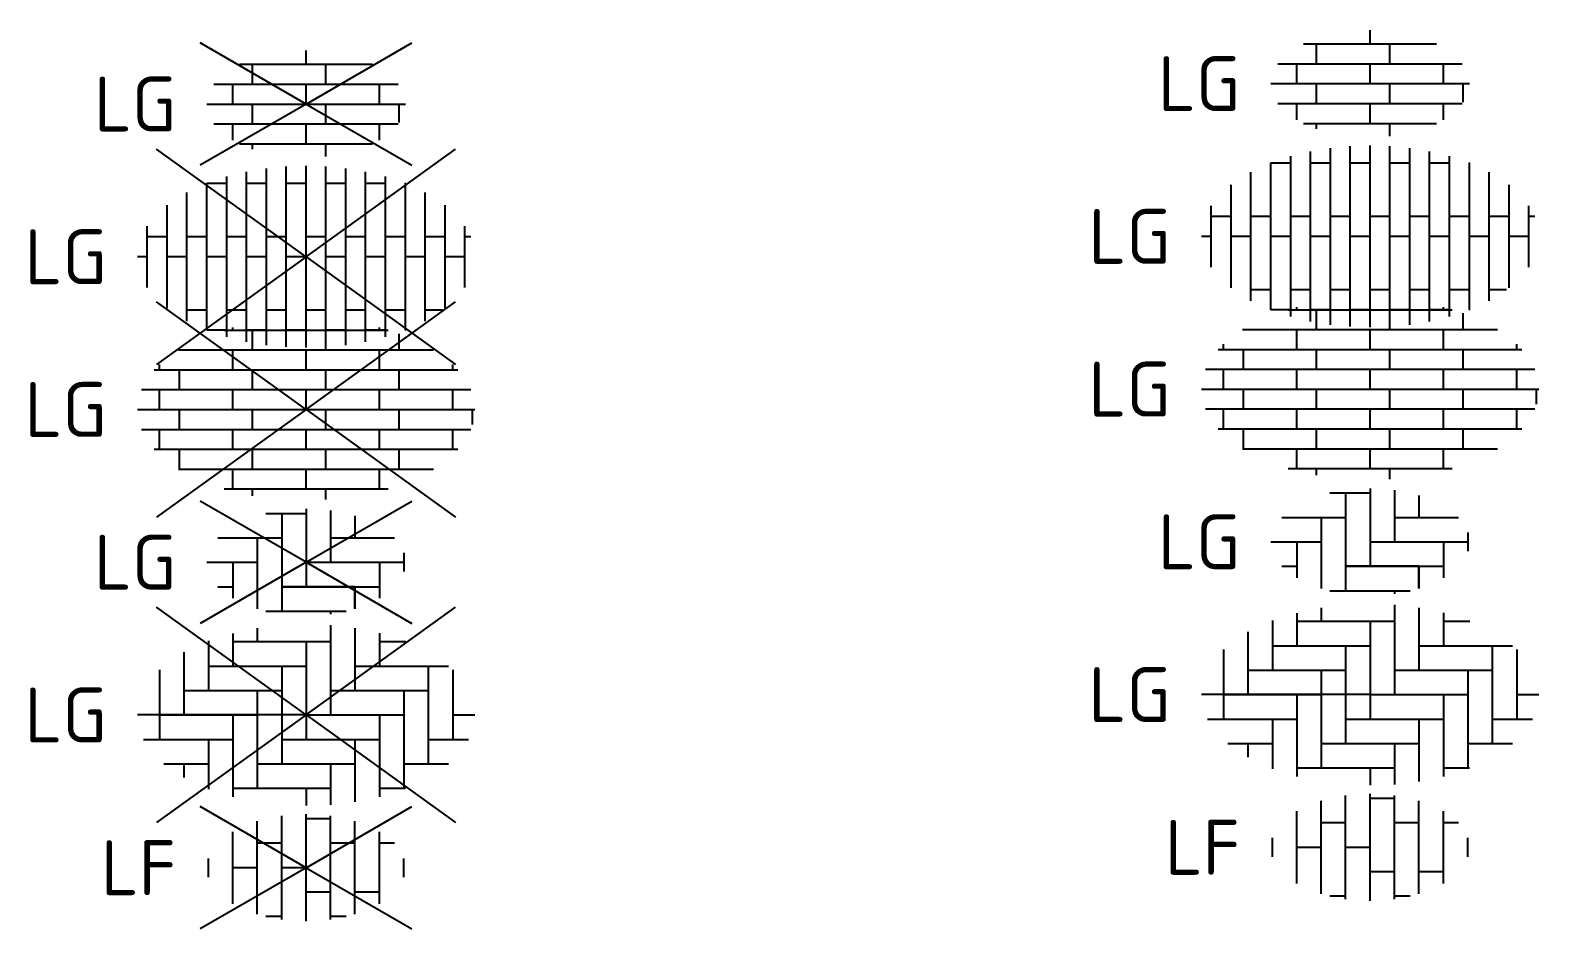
# Model space of a CAD drawing. Header units: metres. Extents: x -1103 to -1052, y 1073 to 2172.
# Drawn here: x -1102.09 to -1052.69, y 1311.57 to 1340.99 of the extents above; entities that cross this region are included whole.
import ezdxf
from ezdxf.enums import TextEntityAlignment as Align

# ---------------------------------------------------------------- set-up
doc = ezdxf.new("R2010")
doc.units = ezdxf.units.M
doc.styles.add('NLCS-ISO', font='NLCS-ISO.ttf')

# ---------------------------------------------------------------- blocks, each defined once
blk = doc.blocks.new('SVH-BSS_LINGEFORMAAT_DRIEKWART_KL_01-SO')
for p, q in [((-1.6, -1.523), (-1.6, 1.523)), ((-0.8, -1.696), (-0.8, 1.696)), ((0, -1.75), (0, 1.75)), ((0.8, 1.6), (0, 1.6)), ((0.8, -1.696), (0.8, 1.696)), ((1.6, -1.523), (1.6, 1.523)), ((-2.4, -1.18), (-2.4, 1.18)), ((2.4, -1.18), (2.4, 1.18)), ((-0.8, 0.8), (-1.6, 0.8)), ((1.6, 0.8), (0.8, 0.8)), ((2.891, 0.8), (2.4, 0.8)), ((-3.2, -0.306), (-3.2, 0.306)), ((-1.6, 0), (-2.4, 0)), ((0, 0), (-0.8, 0)), ((3.2, -0.306), (3.2, 0.306)), ((0.8, -0.8), (0, -0.8)), ((2.4, -0.8), (1.6, -0.8)), ((-0.8, -1.6), (-1.316, -1.6)), ((1.316, -1.6), (0.8, -1.6))]:
    blk.add_line(p, q)
at = {"style": 'NLCS-ISO'}
blk.add_attdef('FORMAAT', text='', height=1.8, dxfattribs=at).set_placement((-4.25, 0), align=Align.MIDDLE_RIGHT)
blk.add_attdef('KLEUR', text='', height=1.8, dxfattribs=at).set_placement((4.25, 0), align=Align.MIDDLE_LEFT)
at = {"style": 'NLCS-ISO', "flags": 1}
blk.add_attdef('FUNCTIE', text='', height=1.8, dxfattribs=at).set_placement((0, -2.75), align=Align.TOP_CENTER)
blk = doc.blocks.new('SVH-BSS_LINGEFORMAAT_ELLEBOOG-SO')
for p, q in [((-2.4, 2.67), (-2.4, 1.6)), ((-1.6, 2.84), (-1.6, 2.4)), ((0.8, 2.944), (0.8, 0)), ((1.6, 2.844), (1.6, 0.8)), ((2.4, 2.68), (2.4, 1.6)), ((-4, 2.052), (-4, 0)), ((-3.2, 2.424), (-3.2, 0.8)), ((-2.4, 2.4), (0, 2.4)), ((0, 2.4), (0.8, 2.4)), ((0, 2.4), (0, 0)), ((2.4, 2.4), (3.264, 2.4)), ((3.2, 2.426), (3.2, 2.4)), ((-3.2, 1.6), (0, 1.6)), ((-0.8, 1.6), (-0.8, 0)), ((1.6, 1.6), (4.658, 1.6)), ((4, 1.6), (4, 0)), ((-4.8, 1.473), (-4.8, 0)), ((4.8, 1.473), (4.8, 0)), ((-4, 0.8), (-0.8, 0.8)), ((-1.6, 0.8), (-1.6, 0)), ((0.8, 0.8), (4, 0.8)), ((3.2, 0.8), (3.2, 0)), ((0, 0), (-5.525, 0)), ((-4.8, 0), (-1.6, 0)), ((-4.8, 0), (-4.8, -0.8)), ((-2.4, 0), (-2.4, -2.68)), ((-1.6, 0), (-1.6, -2.4)), ((-0.8, 0), (-0.8, -1.6)), ((0, 0), (3.2, 0)), ((0, 0), (0, -0.8)), ((2.4, 0), (2.4, -2.68)), ((3.2, 0), (3.2, -2.4)), ((4, 0), (4, -1.6)), ((4.8, 0), (5.525, 0)), ((4.8, 0), (4.8, -0.8)), ((-5.321, -0.8), (-4.8, -0.8)), ((-4.8, -0.8), (-2.4, -0.8)), ((-3.2, -0.8), (-3.2, -2.429)), ((-0.8, -0.8), (0, -0.8)), ((0, -0.8), (2.4, -0.8)), ((1.6, -0.8), (1.6, -2.848)), ((4, -0.8), (4.8, -0.8)), ((4.8, -0.8), (5.321, -0.8)), ((-4.658, -1.6), (-3.2, -1.6)), ((-4, -1.6), (-4, -2.052)), ((-1.6, -1.6), (0, -1.6)), ((0, -1.6), (1.6, -1.6)), ((0.8, -1.6), (0.8, -2.944)), ((3.2, -1.6), (4.658, -1.6)), ((-2.4, -2.4), (0, -2.4)), ((0, -2.4), (0.8, -2.4)), ((0, -2.4), (0, -2.966)), ((2.4, -2.4), (3.258, -2.4))]:
    blk.add_line(p, q)
at = {"style": 'NLCS-ISO'}
blk.add_attdef('FORMAAT', text='', height=1.8, dxfattribs=at).set_placement((-6.525, 0), align=Align.MIDDLE_RIGHT)
blk.add_attdef('KLEUR', text='', height=1.8, dxfattribs=at).set_placement((6.525, 0), align=Align.MIDDLE_LEFT)
at = {"style": 'NLCS-ISO', "flags": 1}
blk.add_attdef('FUNCTIE', text='', height=1.8, dxfattribs=at).set_placement((0, -3.975), align=Align.TOP_CENTER)
blk = doc.blocks.new('SVH-BSS_LINGEFORMAAT_ELLEBOOG_KL-SO')
for p, q in [((-1.316, 1.6), (0, 1.6)), ((-0.8, 1.6), (-0.8, 0)), ((0, 1.75), (0, 0)), ((0.8, 1.696), (0.8, 0)), ((1.6, 1.523), (1.6, 0.8)), ((-2.891, 0.8), (-0.8, 0.8)), ((-1.6, 0.8), (-1.6, 0)), ((0.8, 0.8), (2.891, 0.8)), ((-3.25, 0), (-1.6, 0)), ((-2.4, 0), (-2.4, -1.18)), ((-1.6, 0), (-1.6, -1.523)), ((-0.8, 0), (-0.8, -1.6)), ((0, 0), (3.2, 0)), ((0, 0), (0, -0.8)), ((2.4, 0), (2.4, -1.18)), ((3.2, 0.306), (3.2, 0)), ((3.2, 0), (3.2, -0.306)), ((-2.891, -0.8), (-2.4, -0.8)), ((-0.8, -0.8), (0, -0.8)), ((0, -0.8), (2.4, -0.8)), ((1.6, -0.8), (1.6, -1.523)), ((-1.316, -1.6), (0, -1.6)), ((0, -1.6), (1.316, -1.6)), ((0.8, -1.6), (0.8, -1.696))]:
    blk.add_line(p, q)
at = {"flags": 128}
blk.add_lwpolyline([(1.6, -1.523), (1.6, -0.8), (0, -0.8), (-0.8, -0.8), (-0.8, -1.6), (0, -1.6), (1.316, -1.6)], dxfattribs=at)
at = {"style": 'NLCS-ISO'}
blk.add_attdef('FORMAAT', text='', height=1.8, dxfattribs=at).set_placement((-4.25, 0), align=Align.MIDDLE_RIGHT)
blk.add_attdef('KLEUR', text='', height=1.8, dxfattribs=at).set_placement((4.25, 0), align=Align.MIDDLE_LEFT)
at = {"style": 'NLCS-ISO', "flags": 1}
blk.add_attdef('FUNCTIE', text='', height=1.8, dxfattribs=at).set_placement((0, -2.75), align=Align.TOP_CENTER)
blk = doc.blocks.new('SVH-BSS_LINGEFORMAAT_KLEZOOR-SO')
for p, q in [((0, 2.6), (0, 2.975)), ((-2.685, 2.6), (2.685, 2.6)), ((-2.4, 2.6), (-2.4, 2.68)), ((-1.75, 1.95), (-1.75, 2.6)), ((0.65, 1.95), (0.65, 2.6)), ((2.4, 2.6), (2.4, 2.68)), ((3.05, 1.95), (3.05, 2.481)), ((-4.173, 1.95), (4.173, 1.95)), ((-4.15, 1.95), (-4.15, 1.964)), ((-2.4, 1.3), (-2.4, 1.95)), ((0, 1.3), (0, 1.95)), ((2.4, 1.3), (2.4, 1.95)), ((-4.97, 1.3), (4.97, 1.3)), ((-4.8, 1.3), (-4.8, 1.473)), ((-4.15, 0.65), (-4.15, 1.3)), ((-1.75, 0.65), (-1.75, 1.3)), ((0.65, 0.65), (0.65, 1.3)), ((3.05, 0.65), (3.05, 1.3)), ((4.8, 1.3), (4.8, 1.473)), ((-5.392, 0.65), (5.392, 0.65)), ((-4.8, 0), (-4.8, 0.65)), ((-2.4, 0), (-2.4, 0.65)), ((0, 0), (0, 0.65)), ((2.4, 0), (2.4, 0.65)), ((4.8, 0), (4.8, 0.65)), ((-5.525, 0), (5.525, 0)), ((-4.15, -0.65), (-4.15, 0)), ((-1.75, -0.65), (-1.75, 0)), ((0.65, -0.65), (0.65, 0)), ((3.05, -0.65), (3.05, 0)), ((5.45, -0.489), (5.45, 0)), ((-5.392, -0.65), (5.392, -0.65)), ((-4.8, -1.3), (-4.8, -0.65)), ((-2.4, -1.3), (-2.4, -0.65)), ((0, -1.3), (0, -0.65)), ((2.4, -1.3), (2.4, -0.65)), ((4.8, -1.3), (4.8, -0.65)), ((-4.97, -1.3), (4.97, -1.3)), ((-4.15, -1.95), (-4.15, -1.3)), ((-1.75, -1.95), (-1.75, -1.3)), ((0.65, -1.95), (0.65, -1.3)), ((3.05, -1.95), (3.05, -1.3)), ((-4.173, -1.95), (4.173, -1.95)), ((-2.4, -2.6), (-2.4, -1.95)), ((0, -2.6), (0, -1.95)), ((2.4, -2.6), (2.4, -1.95)), ((-2.685, -2.6), (2.685, -2.6)), ((-1.75, -2.821), (-1.75, -2.6)), ((0.65, -2.945), (0.65, -2.6))]:
    blk.add_line(p, q)
at = {"style": 'NLCS-ISO'}
blk.add_attdef('FORMAAT', text='', height=1.8, dxfattribs=at).set_placement((-6.525, 0), align=Align.MIDDLE_RIGHT)
blk.add_attdef('KLEUR', text='', height=1.8, dxfattribs=at).set_placement((6.525, 0), align=Align.MIDDLE_LEFT)
at = {"style": 'NLCS-ISO', "flags": 1}
blk.add_attdef('FUNCTIE', text='', height=1.8, dxfattribs=at).set_placement((0, -3.975), align=Align.TOP_CENTER)
blk = doc.blocks.new('SVH-BSS_LINGEFORMAAT_KLEZOOR_01-SO')
for p, q in [((0, -2.975), (0, 2.975)), ((-2.6, -2.625), (-2.6, 2.625)), ((-1.95, -2.784), (-1.95, 2.784)), ((-1.3, -2.891), (-1.3, 2.891)), ((-0.65, -2.954), (-0.65, 2.954)), ((0.65, -2.954), (0.65, 2.954)), ((1.3, -2.891), (1.3, 2.891)), ((1.95, -2.784), (1.95, 2.784)), ((2.6, -2.625), (2.6, 2.625)), ((-3.9, -2.107), (-3.9, 2.107)), ((-3.25, -2.406), (-3.25, 2.406)), ((-2.6, 2.4), (-3.25, 2.4)), ((-1.3, 2.4), (-1.95, 2.4)), ((0, 2.4), (-0.65, 2.4)), ((1.3, 2.4), (0.65, 2.4)), ((2.6, 2.4), (1.95, 2.4)), ((3.25, -2.406), (3.25, 2.406)), ((3.265, 2.4), (3.25, 2.4)), ((3.9, -2.107), (3.9, 2.107)), ((-4.55, -1.688), (-4.55, 1.688)), ((4.55, -1.688), (4.55, 1.688)), ((-5.2, -1.005), (-5.2, 1.005)), ((5.2, -1.005), (5.2, 1.005)), ((-4.55, 0.65), (-5.2, 0.65)), ((-3.25, 0.65), (-3.9, 0.65)), ((-1.95, 0.65), (-2.6, 0.65)), ((-0.65, 0.65), (-1.3, 0.65)), ((0.65, 0.65), (0, 0.65)), ((1.95, 0.65), (1.3, 0.65)), ((3.25, 0.65), (2.6, 0.65)), ((4.55, 0.65), (3.9, 0.65)), ((5.392, 0.65), (5.2, 0.65)), ((-5.2, 0), (-5.525, 0)), ((-3.9, 0), (-4.55, 0)), ((-2.6, 0), (-3.25, 0)), ((-1.3, 0), (-1.95, 0)), ((0, 0), (-0.65, 0)), ((1.3, 0), (0.65, 0)), ((2.6, 0), (1.95, 0)), ((3.9, 0), (3.25, 0)), ((5.2, 0), (4.55, 0)), ((-3.25, -1.75), (-3.9, -1.75)), ((-1.95, -1.75), (-2.6, -1.75)), ((-0.65, -1.75), (-1.3, -1.75)), ((0.65, -1.75), (0, -1.75)), ((1.95, -1.75), (1.3, -1.75)), ((3.25, -1.75), (2.6, -1.75)), ((4.468, -1.75), (3.9, -1.75)), ((-2.6, -2.4), (-3.25, -2.4)), ((-1.3, -2.4), (-1.95, -2.4)), ((0, -2.4), (-0.65, -2.4)), ((1.3, -2.4), (0.65, -2.4)), ((2.6, -2.4), (1.95, -2.4)), ((3.265, -2.4), (3.25, -2.4))]:
    blk.add_line(p, q)
at = {"style": 'NLCS-ISO'}
blk.add_attdef('FORMAAT', text='', height=1.8, dxfattribs=at).set_placement((-6.525, 0), align=Align.MIDDLE_RIGHT)
blk.add_attdef('KLEUR', text='', height=1.8, dxfattribs=at).set_placement((6.525, 0), align=Align.MIDDLE_LEFT)
at = {"style": 'NLCS-ISO', "flags": 1}
blk.add_attdef('FUNCTIE', text='', height=1.8, dxfattribs=at).set_placement((0, -3.975), align=Align.TOP_CENTER)
blk = doc.blocks.new('SVH-BSS_LINGEFORMAAT_KLEZOOR_KL-SO')
for p, q in [((0, 1.3), (0, 1.75)), ((-2.176, 1.3), (2.176, 1.3)), ((-1.75, 0.65), (-1.75, 1.3)), ((0.65, 0.65), (0.65, 1.3)), ((-3.017, 0.65), (3.017, 0.65)), ((-2.4, 0), (-2.4, 0.65)), ((0, 0), (0, 0.65)), ((2.4, 0), (2.4, 0.65)), ((-3.25, 0), (3.25, 0)), ((-1.75, -0.65), (-1.75, 0)), ((0.65, -0.65), (0.65, 0)), ((3.05, -0.604), (3.05, 0)), ((-3.017, -0.65), (3.017, -0.65)), ((-2.4, -1.18), (-2.4, -0.65)), ((0, -1.3), (0, -0.65)), ((2.4, -1.18), (2.4, -0.65)), ((-2.176, -1.3), (2.176, -1.3)), ((-1.75, -1.475), (-1.75, -1.3)), ((0.65, -1.715), (0.65, -1.3))]:
    blk.add_line(p, q)
at = {"style": 'NLCS-ISO'}
blk.add_attdef('FORMAAT', text='', height=1.8, dxfattribs=at).set_placement((-4.25, 0), align=Align.MIDDLE_RIGHT)
blk.add_attdef('KLEUR', text='', height=1.8, dxfattribs=at).set_placement((4.25, 0), align=Align.MIDDLE_LEFT)
at = {"style": 'NLCS-ISO', "flags": 1}
blk.add_attdef('FUNCTIE', text='', height=1.8, dxfattribs=at).set_placement((0, -2.75), align=Align.TOP_CENTER)
blk = doc.blocks.new('V-SVH-BSS_LINGEFORMAAT_DRIEKWART_KL_01-SO')
for p, q in [((0, 0), (-3.464, 2)), ((0, 0), (3.464, 2)), ((-1.6, -1.523), (-1.6, 1.523)), ((-0.8, -1.696), (-0.8, 1.696)), ((0, -1.75), (0, 1.75)), ((0.8, 1.6), (0, 1.6)), ((0.8, -1.696), (0.8, 1.696)), ((1.6, -1.523), (1.6, 1.523)), ((-2.4, -1.18), (-2.4, 1.18)), ((2.4, -1.18), (2.4, 1.18)), ((-0.8, 0.8), (-1.6, 0.8)), ((1.6, 0.8), (0.8, 0.8)), ((2.891, 0.8), (2.4, 0.8)), ((0, 0), (-3.464, -2)), ((-3.2, -0.306), (-3.2, 0.306)), ((-1.6, 0), (-2.4, 0)), ((0, 0), (-0.8, 0)), ((0, 0), (3.464, -2)), ((3.2, -0.306), (3.2, 0.306)), ((0.8, -0.8), (0, -0.8)), ((2.4, -0.8), (1.6, -0.8)), ((-0.8, -1.6), (-1.316, -1.6)), ((1.316, -1.6), (0.8, -1.6))]:
    blk.add_line(p, q)
at = {"style": 'NLCS-ISO'}
blk.add_attdef('FORMAAT', text='', height=1.8, dxfattribs=at).set_placement((-4.25, 0), align=Align.MIDDLE_RIGHT)
blk.add_attdef('KLEUR', text='', height=1.8, dxfattribs=at).set_placement((4.25, 0), align=Align.MIDDLE_LEFT)
at = {"style": 'NLCS-ISO', "flags": 1}
blk.add_attdef('FUNCTIE', text='', height=1.8, dxfattribs=at).set_placement((0, -2.75), align=Align.TOP_CENTER)
blk = doc.blocks.new('V-SVH-BSS_LINGEFORMAAT_ELLEBOOG-SO')
for p, q in [((0, 0), (-4.895, 3.524)), ((0, 0), (4.895, 3.524)), ((-2.4, 2.67), (-2.4, 1.6)), ((-1.6, 2.84), (-1.6, 2.4)), ((0.8, 2.944), (0.8, 0)), ((1.6, 2.844), (1.6, 0.8)), ((2.4, 2.68), (2.4, 1.6)), ((-4, 2.052), (-4, 0)), ((-3.2, 2.424), (-3.2, 0.8)), ((-2.4, 2.4), (0, 2.4)), ((0, 2.4), (0.8, 2.4)), ((0, 2.4), (0, 0)), ((2.4, 2.4), (3.264, 2.4)), ((3.2, 2.426), (3.2, 2.4)), ((-3.2, 1.6), (0, 1.6)), ((-0.8, 1.6), (-0.8, 0)), ((1.6, 1.6), (4.658, 1.6)), ((4, 1.6), (4, 0)), ((-4.8, 1.473), (-4.8, 0)), ((4.8, 1.473), (4.8, 0)), ((-4, 0.8), (-0.8, 0.8)), ((-1.6, 0.8), (-1.6, 0)), ((0.8, 0.8), (4, 0.8)), ((3.2, 0.8), (3.2, 0)), ((0, 0), (-5.525, 0)), ((0, 0), (-4.895, -3.524)), ((-4.8, 0), (-1.6, 0)), ((-4.8, 0), (-4.8, -0.8)), ((-2.4, 0), (-2.4, -2.68)), ((-1.6, 0), (-1.6, -2.4)), ((-0.8, 0), (-0.8, -1.6)), ((0, 0), (3.2, 0)), ((0, 0), (0, -0.8)), ((0, 0), (4.895, -3.524)), ((2.4, 0), (2.4, -2.68)), ((3.2, 0), (3.2, -2.4)), ((4, 0), (4, -1.6)), ((4.8, 0), (5.525, 0)), ((4.8, 0), (4.8, -0.8)), ((-5.321, -0.8), (-4.8, -0.8)), ((-4.8, -0.8), (-2.4, -0.8)), ((-3.2, -0.8), (-3.2, -2.429)), ((-0.8, -0.8), (0, -0.8)), ((0, -0.8), (2.4, -0.8)), ((1.6, -0.8), (1.6, -2.848)), ((4, -0.8), (4.8, -0.8)), ((4.8, -0.8), (5.321, -0.8)), ((-4.658, -1.6), (-3.2, -1.6)), ((-4, -1.6), (-4, -2.052)), ((-1.6, -1.6), (0, -1.6)), ((0, -1.6), (1.6, -1.6)), ((0.8, -1.6), (0.8, -2.944)), ((3.2, -1.6), (4.658, -1.6)), ((-2.4, -2.4), (0, -2.4)), ((0, -2.4), (0.8, -2.4)), ((0, -2.4), (0, -2.966)), ((2.4, -2.4), (3.258, -2.4))]:
    blk.add_line(p, q)
at = {"style": 'NLCS-ISO'}
blk.add_attdef('FORMAAT', text='', height=1.8, dxfattribs=at).set_placement((-6.525, 0), align=Align.MIDDLE_RIGHT)
blk.add_attdef('KLEUR', text='', height=1.8, dxfattribs=at).set_placement((6.525, 0), align=Align.MIDDLE_LEFT)
at = {"style": 'NLCS-ISO', "flags": 1}
blk.add_attdef('FUNCTIE', text='', height=1.8, dxfattribs=at).set_placement((0, -3.975), align=Align.TOP_CENTER)
blk = doc.blocks.new('V-SVH-BSS_LINGEFORMAAT_ELLEBOOG_KL-SO')
for p, q in [((0, 0), (-3.464, 2)), ((0, 0), (3.464, 2)), ((-1.316, 1.6), (0, 1.6)), ((-0.8, 1.6), (-0.8, 0)), ((0, 1.75), (0, 0)), ((0.8, 1.696), (0.8, 0)), ((1.6, 1.523), (1.6, 0.8)), ((-2.891, 0.8), (-0.8, 0.8)), ((-1.6, 0.8), (-1.6, 0)), ((0.8, 0.8), (2.891, 0.8)), ((0, 0), (-3.464, -2)), ((-3.25, 0), (-1.6, 0)), ((-2.4, 0), (-2.4, -1.18)), ((-1.6, 0), (-1.6, -1.523)), ((-0.8, 0), (-0.8, -1.6)), ((0, 0), (3.2, 0)), ((0, 0), (0, -0.8)), ((0, 0), (3.464, -2)), ((2.4, 0), (2.4, -1.18)), ((3.2, 0.306), (3.2, 0)), ((3.2, 0), (3.2, -0.306)), ((-2.891, -0.8), (-2.4, -0.8)), ((-0.8, -0.8), (0, -0.8)), ((0, -0.8), (2.4, -0.8)), ((1.6, -0.8), (1.6, -1.523)), ((-1.316, -1.6), (0, -1.6)), ((0, -1.6), (1.316, -1.6)), ((0.8, -1.6), (0.8, -1.696))]:
    blk.add_line(p, q)
at = {"flags": 128}
blk.add_lwpolyline([(1.6, -1.523), (1.6, -0.8), (0, -0.8), (-0.8, -0.8), (-0.8, -1.6), (0, -1.6), (1.316, -1.6)], dxfattribs=at)
at = {"style": 'NLCS-ISO'}
blk.add_attdef('FORMAAT', text='', height=1.8, dxfattribs=at).set_placement((-4.25, 0), align=Align.MIDDLE_RIGHT)
blk.add_attdef('KLEUR', text='', height=1.8, dxfattribs=at).set_placement((4.25, 0), align=Align.MIDDLE_LEFT)
at = {"style": 'NLCS-ISO', "flags": 1}
blk.add_attdef('FUNCTIE', text='', height=1.8, dxfattribs=at).set_placement((0, -2.75), align=Align.TOP_CENTER)
blk = doc.blocks.new('V-SVH-BSS_LINGEFORMAAT_KLEZOOR-SO')
for p, q in [((0, 0), (-4.895, 3.524)), ((0, 0), (4.895, 3.524)), ((0, 2.6), (0, 2.975)), ((-2.685, 2.6), (2.685, 2.6)), ((-2.4, 2.6), (-2.4, 2.68)), ((-1.75, 1.95), (-1.75, 2.6)), ((0.65, 1.95), (0.65, 2.6)), ((2.4, 2.6), (2.4, 2.68)), ((3.05, 1.95), (3.05, 2.481)), ((-4.173, 1.95), (4.173, 1.95)), ((-4.15, 1.95), (-4.15, 1.964)), ((-2.4, 1.3), (-2.4, 1.95)), ((0, 1.3), (0, 1.95)), ((2.4, 1.3), (2.4, 1.95)), ((-4.97, 1.3), (4.97, 1.3)), ((-4.8, 1.3), (-4.8, 1.473)), ((-4.15, 0.65), (-4.15, 1.3)), ((-1.75, 0.65), (-1.75, 1.3)), ((0.65, 0.65), (0.65, 1.3)), ((3.05, 0.65), (3.05, 1.3)), ((4.8, 1.3), (4.8, 1.473)), ((-5.392, 0.65), (5.392, 0.65)), ((-4.8, 0), (-4.8, 0.65)), ((-2.4, 0), (-2.4, 0.65)), ((0, 0), (0, 0.65)), ((2.4, 0), (2.4, 0.65)), ((4.8, 0), (4.8, 0.65)), ((-5.525, 0), (5.525, 0)), ((0, 0), (-4.895, -3.524)), ((-4.15, -0.65), (-4.15, 0)), ((-1.75, -0.65), (-1.75, 0)), ((0, 0), (4.895, -3.524)), ((0.65, -0.65), (0.65, 0)), ((3.05, -0.65), (3.05, 0)), ((5.45, -0.489), (5.45, 0)), ((-5.392, -0.65), (5.392, -0.65)), ((-4.8, -1.3), (-4.8, -0.65)), ((-2.4, -1.3), (-2.4, -0.65)), ((0, -1.3), (0, -0.65)), ((2.4, -1.3), (2.4, -0.65)), ((4.8, -1.3), (4.8, -0.65)), ((-4.97, -1.3), (4.97, -1.3)), ((-4.15, -1.95), (-4.15, -1.3)), ((-1.75, -1.95), (-1.75, -1.3)), ((0.65, -1.95), (0.65, -1.3)), ((3.05, -1.95), (3.05, -1.3)), ((-4.173, -1.95), (4.173, -1.95)), ((-2.4, -2.6), (-2.4, -1.95)), ((0, -2.6), (0, -1.95)), ((2.4, -2.6), (2.4, -1.95)), ((-2.685, -2.6), (2.685, -2.6)), ((-1.75, -2.821), (-1.75, -2.6)), ((0.65, -2.945), (0.65, -2.6))]:
    blk.add_line(p, q)
at = {"style": 'NLCS-ISO'}
blk.add_attdef('FORMAAT', text='', height=1.8, dxfattribs=at).set_placement((-6.525, 0), align=Align.MIDDLE_RIGHT)
blk.add_attdef('KLEUR', text='', height=1.8, dxfattribs=at).set_placement((6.525, 0), align=Align.MIDDLE_LEFT)
at = {"style": 'NLCS-ISO', "flags": 1}
blk.add_attdef('FUNCTIE', text='', height=1.8, dxfattribs=at).set_placement((0, -3.975), align=Align.TOP_CENTER)
blk = doc.blocks.new('V-SVH-BSS_LINGEFORMAAT_KLEZOOR_01-SO')
for p, q in [((0, 0), (-4.895, 3.524)), ((0, 0), (4.895, 3.524)), ((0, -2.975), (0, 2.975)), ((-2.6, -2.625), (-2.6, 2.625)), ((-1.95, -2.784), (-1.95, 2.784)), ((-1.3, -2.891), (-1.3, 2.891)), ((-0.65, -2.954), (-0.65, 2.954)), ((0.65, -2.954), (0.65, 2.954)), ((1.3, -2.891), (1.3, 2.891)), ((1.95, -2.784), (1.95, 2.784)), ((2.6, -2.625), (2.6, 2.625)), ((-3.9, -2.107), (-3.9, 2.107)), ((-3.25, -2.406), (-3.25, 2.406)), ((-2.6, 2.4), (-3.25, 2.4)), ((-1.3, 2.4), (-1.95, 2.4)), ((0, 2.4), (-0.65, 2.4)), ((1.3, 2.4), (0.65, 2.4)), ((2.6, 2.4), (1.95, 2.4)), ((3.25, -2.406), (3.25, 2.406)), ((3.265, 2.4), (3.25, 2.4)), ((3.9, -2.107), (3.9, 2.107)), ((-4.55, -1.688), (-4.55, 1.688)), ((4.55, -1.688), (4.55, 1.688)), ((-5.2, -1.005), (-5.2, 1.005)), ((5.2, -1.005), (5.2, 1.005)), ((-4.55, 0.65), (-5.2, 0.65)), ((-3.25, 0.65), (-3.9, 0.65)), ((-1.95, 0.65), (-2.6, 0.65)), ((-0.65, 0.65), (-1.3, 0.65)), ((0.65, 0.65), (0, 0.65)), ((1.95, 0.65), (1.3, 0.65)), ((3.25, 0.65), (2.6, 0.65)), ((4.55, 0.65), (3.9, 0.65)), ((5.392, 0.65), (5.2, 0.65)), ((-5.2, 0), (-5.525, 0)), ((0, 0), (-4.895, -3.524)), ((-3.9, 0), (-4.55, 0)), ((-2.6, 0), (-3.25, 0)), ((-1.3, 0), (-1.95, 0)), ((0, 0), (-0.65, 0)), ((0, 0), (4.895, -3.524)), ((1.3, 0), (0.65, 0)), ((2.6, 0), (1.95, 0)), ((3.9, 0), (3.25, 0)), ((5.2, 0), (4.55, 0)), ((-3.25, -1.75), (-3.9, -1.75)), ((-1.95, -1.75), (-2.6, -1.75)), ((-0.65, -1.75), (-1.3, -1.75)), ((0.65, -1.75), (0, -1.75)), ((1.95, -1.75), (1.3, -1.75)), ((3.25, -1.75), (2.6, -1.75)), ((4.468, -1.75), (3.9, -1.75)), ((-2.6, -2.4), (-3.25, -2.4)), ((-1.3, -2.4), (-1.95, -2.4)), ((0, -2.4), (-0.65, -2.4)), ((1.3, -2.4), (0.65, -2.4)), ((2.6, -2.4), (1.95, -2.4)), ((3.265, -2.4), (3.25, -2.4))]:
    blk.add_line(p, q)
at = {"style": 'NLCS-ISO'}
blk.add_attdef('FORMAAT', text='', height=1.8, dxfattribs=at).set_placement((-6.525, 0), align=Align.MIDDLE_RIGHT)
blk.add_attdef('KLEUR', text='', height=1.8, dxfattribs=at).set_placement((6.525, 0), align=Align.MIDDLE_LEFT)
at = {"style": 'NLCS-ISO', "flags": 1}
blk.add_attdef('FUNCTIE', text='', height=1.8, dxfattribs=at).set_placement((0, -3.975), align=Align.TOP_CENTER)
blk = doc.blocks.new('V-SVH-BSS_LINGEFORMAAT_KLEZOOR_KL-SO')
for p, q in [((0, 0), (-3.464, 2)), ((0, 0), (3.464, 2)), ((0, 1.3), (0, 1.75)), ((-2.176, 1.3), (2.176, 1.3)), ((-1.75, 0.65), (-1.75, 1.3)), ((0.65, 0.65), (0.65, 1.3)), ((-3.017, 0.65), (3.017, 0.65)), ((-2.4, 0), (-2.4, 0.65)), ((0, 0), (0, 0.65)), ((2.4, 0), (2.4, 0.65)), ((0, 0), (-3.464, -2)), ((-3.25, 0), (3.25, 0)), ((-1.75, -0.65), (-1.75, 0)), ((0, 0), (3.464, -2)), ((0.65, -0.65), (0.65, 0)), ((3.05, -0.604), (3.05, 0)), ((-3.017, -0.65), (3.017, -0.65)), ((-2.4, -1.18), (-2.4, -0.65)), ((0, -1.3), (0, -0.65)), ((2.4, -1.18), (2.4, -0.65)), ((-2.176, -1.3), (2.176, -1.3)), ((-1.75, -1.475), (-1.75, -1.3)), ((0.65, -1.715), (0.65, -1.3))]:
    blk.add_line(p, q)
at = {"style": 'NLCS-ISO'}
blk.add_attdef('FORMAAT', text='', height=1.8, dxfattribs=at).set_placement((-4.25, 0), align=Align.MIDDLE_RIGHT)
blk.add_attdef('KLEUR', text='', height=1.8, dxfattribs=at).set_placement((4.25, 0), align=Align.MIDDLE_LEFT)
at = {"style": 'NLCS-ISO', "flags": 1}
blk.add_attdef('FUNCTIE', text='', height=1.8, dxfattribs=at).set_placement((0, -2.75), align=Align.TOP_CENTER)

msp = doc.modelspace()

# ---------------------------------------------------------------- block references
ref = msp.add_blockref('SVH-BSS_LINGEFORMAAT_KLEZOOR_KL-SO', (-1058.219, 1339.242))
ref.add_attrib('FORMAAT', 'LG', dxfattribs={"height": 1.8, "style": 'NLCS-ISO'}).set_placement((-1062.469, 1339.242), align=Align.MIDDLE_RIGHT)
ref = msp.add_blockref('V-SVH-BSS_LINGEFORMAAT_KLEZOOR_KL-SO', (-1093.057, 1338.575))
ref.add_attrib('FORMAAT', 'LG', dxfattribs={"height": 1.8, "style": 'NLCS-ISO'}).set_placement((-1097.307, 1338.575), align=Align.MIDDLE_RIGHT)
ref = msp.add_blockref('SVH-BSS_LINGEFORMAAT_KLEZOOR_01-SO', (-1058.219, 1334.242))
ref.add_attrib('FORMAAT', 'LG', dxfattribs={"height": 1.8, "style": 'NLCS-ISO'}).set_placement((-1064.744, 1334.242), align=Align.MIDDLE_RIGHT)
ref = msp.add_blockref('V-SVH-BSS_LINGEFORMAAT_KLEZOOR_01-SO', (-1093.057, 1333.575))
ref.add_attrib('FORMAAT', 'LG', dxfattribs={"height": 1.8, "style": 'NLCS-ISO'}).set_placement((-1099.582, 1333.575), align=Align.MIDDLE_RIGHT)
ref = msp.add_blockref('V-SVH-BSS_LINGEFORMAAT_KLEZOOR-SO', (-1093.057, 1328.575))
ref.add_attrib('FORMAAT', 'LG', dxfattribs={"height": 1.8, "style": 'NLCS-ISO'}).set_placement((-1099.582, 1328.575), align=Align.MIDDLE_RIGHT)
ref = msp.add_blockref('SVH-BSS_LINGEFORMAAT_KLEZOOR-SO', (-1058.219, 1329.242))
ref.add_attrib('FORMAAT', 'LG', dxfattribs={"height": 1.8, "style": 'NLCS-ISO'}).set_placement((-1064.744, 1329.242), align=Align.MIDDLE_RIGHT)
ref = msp.add_blockref('SVH-BSS_LINGEFORMAAT_ELLEBOOG_KL-SO', (-1058.219, 1324.242))
ref.add_attrib('FORMAAT', 'LG', dxfattribs={"height": 1.8, "style": 'NLCS-ISO'}).set_placement((-1062.469, 1324.242), align=Align.MIDDLE_RIGHT)
ref = msp.add_blockref('V-SVH-BSS_LINGEFORMAAT_ELLEBOOG_KL-SO', (-1093.057, 1323.575))
ref.add_attrib('FORMAAT', 'LG', dxfattribs={"height": 1.8, "style": 'NLCS-ISO'}).set_placement((-1097.307, 1323.575), align=Align.MIDDLE_RIGHT)
ref = msp.add_blockref('V-SVH-BSS_LINGEFORMAAT_ELLEBOOG-SO', (-1093.057, 1318.575))
ref.add_attrib('FORMAAT', 'LG', dxfattribs={"height": 1.8, "style": 'NLCS-ISO'}).set_placement((-1099.582, 1318.575), align=Align.MIDDLE_RIGHT)
ref = msp.add_blockref('SVH-BSS_LINGEFORMAAT_ELLEBOOG-SO', (-1058.219, 1319.242))
ref.add_attrib('FORMAAT', 'LG', dxfattribs={"height": 1.8, "style": 'NLCS-ISO'}).set_placement((-1064.744, 1319.242), align=Align.MIDDLE_RIGHT)
ref = msp.add_blockref('SVH-BSS_LINGEFORMAAT_DRIEKWART_KL_01-SO', (-1058.219, 1314.242))
ref.add_attrib('FORMAAT', 'LF', dxfattribs={"height": 1.8, "style": 'NLCS-ISO'}).set_placement((-1062.469, 1314.242), align=Align.MIDDLE_RIGHT)
ref = msp.add_blockref('V-SVH-BSS_LINGEFORMAAT_DRIEKWART_KL_01-SO', (-1093.057, 1313.575))
ref.add_attrib('FORMAAT', 'LF', dxfattribs={"height": 1.8, "style": 'NLCS-ISO'}).set_placement((-1097.307, 1313.575), align=Align.MIDDLE_RIGHT)

doc.saveas('drawing.dxf')
